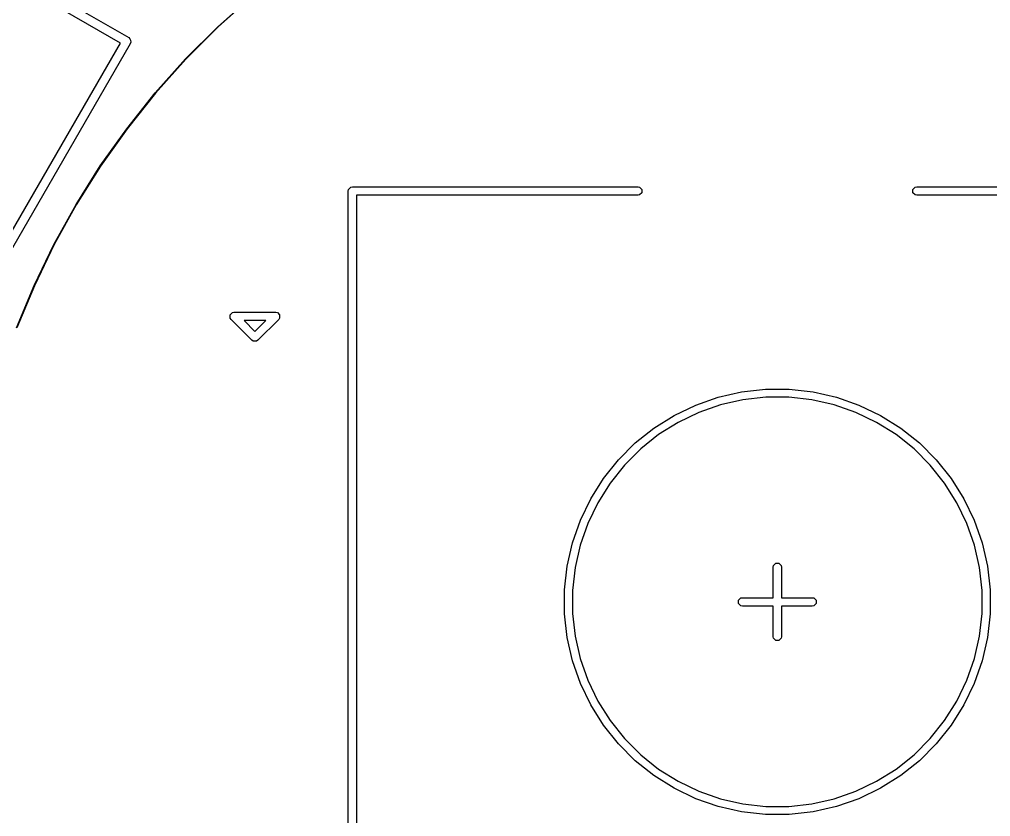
# Model space of a CAD drawing. Header units: inches. Extents: x 4.13 to 6.29, y -4.64 to -3.05.
# Drawn here: x 4.67 to 5.219, y -3.96 to -3.509 of the extents above; entities that cross this region are included whole.
import ezdxf

# ---------------------------------------------------------------- set-up
doc = ezdxf.new("R2010")
doc.units = ezdxf.units.IN
doc.header["$MEASUREMENT"] = 0
doc.layers.add('F.Silkscreen', color=41, linetype='CONTINUOUS', true_color=0xf2eda1)

msp = doc.modelspace()

# ---------------------------------------------------------------- linework, layer by layer
at = {"layer": 'F.Silkscreen', "linetype": 'CONTINUOUS'}
for p, q in [((4.56136, -3.4211), (4.73184, -3.51953)), ((4.72717, -3.52261), (4.56102, -3.42668)), ((4.78228, -3.51332), (4.80153, -3.49612)), ((4.80165, -3.49626), (4.78241, -3.51345)), ((4.76403, -3.53157), (4.78228, -3.51332)), ((4.78241, -3.51345), (4.76416, -3.5317)), ((4.63125, -3.68875), (4.72717, -3.52261)), ((4.73275, -3.52294), (4.63433, -3.69342)), ((4.73184, -3.51953), (4.73257, -3.52017)), ((4.73257, -3.52017), (4.7328, -3.52102)), ((4.73307, -3.52202), (4.73275, -3.52294)), ((4.7328, -3.52102), (4.73307, -3.52202)), ((4.74683, -3.55082), (4.76403, -3.53157)), ((4.76416, -3.5317), (4.74697, -3.55094)), ((4.73074, -3.571), (4.74683, -3.55082)), ((4.74697, -3.55094), (4.73088, -3.57111)), ((4.7158, -3.59205), (4.73074, -3.571)), ((4.73088, -3.57111), (4.71595, -3.59215)), ((4.70207, -3.61391), (4.7158, -3.59205)), ((4.71595, -3.59215), (4.70222, -3.614)), ((4.85591, -3.6063), (4.85609, -3.6054)), ((4.85609, -3.6054), (4.85736, -3.60412)), ((4.85736, -3.60412), (4.85827, -3.60394)), ((4.85827, -3.60394), (5.01969, -3.60394)), ((5.01969, -3.60394), (5.02059, -3.60412)), ((5.02059, -3.60412), (5.02187, -3.6054)), ((5.02187, -3.6054), (5.02187, -3.6072)), ((5.17498, -3.6054), (5.17626, -3.60412)), ((5.17498, -3.6072), (5.17498, -3.6054)), ((5.17626, -3.60412), (5.17717, -3.60394)), ((5.17717, -3.60394), (5.33858, -3.60394)), ((4.85591, -4.07087), (4.85591, -3.6063)), ((5.01969, -3.60866), (4.86063, -3.60866)), ((4.86063, -3.60866), (4.86063, -4.0685)), ((5.02059, -3.60848), (5.01969, -3.60866)), ((5.02187, -3.6072), (5.02059, -3.60848)), ((5.17626, -3.60848), (5.17498, -3.6072)), ((5.17717, -3.60866), (5.17626, -3.60848)), ((5.33622, -3.60866), (5.17717, -3.60866)), ((4.68958, -3.6365), (4.70207, -3.61391)), ((4.70222, -3.614), (4.68974, -3.63658)), ((4.67838, -3.65976), (4.68958, -3.6365)), ((4.68974, -3.63658), (4.67854, -3.65983)), ((4.6685, -3.68361), (4.67838, -3.65976)), ((4.67854, -3.65983), (4.66867, -3.68367)), ((4.78916, -3.67626), (4.79043, -3.67498)), ((4.78916, -3.67807), (4.78916, -3.67626)), ((4.79043, -3.67498), (4.79134, -3.6748)), ((4.79134, -3.6748), (4.81496, -3.6748)), ((4.81496, -3.6748), (4.81586, -3.67498)), ((4.81586, -3.67498), (4.81714, -3.67626)), ((4.81714, -3.67626), (4.81714, -3.67807)), ((4.78967, -3.67884), (4.78916, -3.67807)), ((4.80148, -3.69065), (4.78967, -3.67884)), ((4.79704, -3.67953), (4.80315, -3.68564)), ((4.80926, -3.67953), (4.79704, -3.67953)), ((4.80315, -3.68564), (4.80926, -3.67953)), ((4.81663, -3.67884), (4.80482, -3.69065)), ((4.81714, -3.67807), (4.81663, -3.67884)), ((4.80225, -3.69116), (4.80148, -3.69065)), ((4.80405, -3.69116), (4.80225, -3.69116)), ((4.80482, -3.69065), (4.80405, -3.69116)), ((5.06507, -3.72282), (5.07825, -3.71981)), ((5.07825, -3.71981), (5.09167, -3.7183)), ((5.09167, -3.7183), (5.10518, -3.7183)), ((5.10518, -3.7183), (5.11861, -3.71981)), ((5.11861, -3.71981), (5.13178, -3.72282)), ((5.05232, -3.72728), (5.06507, -3.72282)), ((5.07901, -3.72429), (5.06633, -3.72718)), ((5.09192, -3.72283), (5.07901, -3.72429)), ((5.10493, -3.72283), (5.09192, -3.72283)), ((5.11784, -3.72429), (5.10493, -3.72283)), ((5.13052, -3.72718), (5.11784, -3.72429)), ((5.13178, -3.72282), (5.14453, -3.72728)), ((5.04015, -3.73314), (5.05232, -3.72728)), ((5.05406, -3.73148), (5.04235, -3.73712)), ((5.06633, -3.72718), (5.05406, -3.73148)), ((5.14279, -3.73148), (5.13052, -3.72718)), ((5.1545, -3.73712), (5.14279, -3.73148)), ((5.14453, -3.72728), (5.1567, -3.73314)), ((5.02871, -3.74033), (5.04015, -3.73314)), ((5.04235, -3.73712), (5.03134, -3.74403)), ((5.16551, -3.74403), (5.1545, -3.73712)), ((5.1567, -3.73314), (5.16814, -3.74033)), ((5.01815, -3.74875), (5.02871, -3.74033)), ((5.16814, -3.74033), (5.1787, -3.74875)), ((5.03134, -3.74403), (5.02118, -3.75214)), ((5.17568, -3.75214), (5.16551, -3.74403)), ((5.0086, -3.75831), (5.01815, -3.74875)), ((5.02118, -3.75214), (5.01198, -3.76133)), ((5.18487, -3.76133), (5.17568, -3.75214)), ((5.1787, -3.74875), (5.18825, -3.75831)), ((5.00017, -3.76887), (5.0086, -3.75831)), ((5.18825, -3.75831), (5.19668, -3.76887)), ((5.01198, -3.76133), (5.00388, -3.7715)), ((5.19297, -3.7715), (5.18487, -3.76133)), ((4.99298, -3.78031), (5.00017, -3.76887)), ((5.19668, -3.76887), (5.20387, -3.78031)), ((5.00388, -3.7715), (4.99696, -3.7825)), ((5.19989, -3.7825), (5.19297, -3.7715)), ((4.98712, -3.79248), (4.99298, -3.78031)), ((5.20387, -3.78031), (5.20973, -3.79248)), ((4.99696, -3.7825), (4.99132, -3.79422)), ((5.20553, -3.79422), (5.19989, -3.7825)), ((4.98266, -3.80523), (4.98712, -3.79248)), ((5.20973, -3.79248), (5.21419, -3.80523)), ((4.99132, -3.79422), (4.98703, -3.80649)), ((5.20982, -3.80649), (5.20553, -3.79422)), ((4.97965, -3.8184), (4.98266, -3.80523)), ((4.98703, -3.80649), (4.98413, -3.81916)), ((5.21272, -3.81916), (5.20982, -3.80649)), ((5.21419, -3.80523), (5.2172, -3.8184)), ((4.97814, -3.83183), (4.97965, -3.8184)), ((4.98413, -3.81916), (4.98268, -3.83208)), ((5.09606, -3.8189), (5.09624, -3.81799)), ((5.09606, -3.83622), (5.09606, -3.8189)), ((5.09624, -3.81799), (5.09752, -3.81672)), ((5.09752, -3.81672), (5.09933, -3.81672)), ((5.09933, -3.81672), (5.10061, -3.81799)), ((5.10061, -3.81799), (5.10079, -3.8189)), ((5.10079, -3.8189), (5.10079, -3.83622)), ((5.21417, -3.83208), (5.21272, -3.81916)), ((5.2172, -3.8184), (5.21871, -3.83183)), ((4.97814, -3.83208), (4.97814, -3.83183)), ((4.97814, -3.84534), (4.97814, -3.83208)), ((4.98268, -3.83208), (4.98268, -3.84508)), ((5.07656, -3.83768), (5.07784, -3.8364)), ((5.07784, -3.8364), (5.07874, -3.83622)), ((5.07874, -3.83622), (5.09606, -3.83622)), ((5.10079, -3.83622), (5.11811, -3.83622)), ((5.11811, -3.83622), (5.11901, -3.8364)), ((5.11901, -3.8364), (5.12029, -3.83768)), ((5.21417, -3.84508), (5.21417, -3.83208)), ((5.21871, -3.83183), (5.21871, -3.84534)), ((5.07656, -3.83949), (5.07656, -3.83768)), ((5.07784, -3.84077), (5.07656, -3.83949)), ((5.07874, -3.84094), (5.07784, -3.84077)), ((5.09606, -3.84094), (5.07874, -3.84094)), ((5.09606, -3.85827), (5.09606, -3.84094)), ((5.11811, -3.84094), (5.10079, -3.84094)), ((5.10079, -3.84094), (5.10079, -3.85827)), ((5.11901, -3.84077), (5.11811, -3.84094)), ((5.12029, -3.83949), (5.11901, -3.84077)), ((5.12029, -3.83768), (5.12029, -3.83949)), ((4.97965, -3.85876), (4.97814, -3.84534)), ((4.98268, -3.84508), (4.98413, -3.858)), ((5.21272, -3.858), (5.21417, -3.84508)), ((5.21871, -3.84534), (5.2172, -3.85876)), ((4.98413, -3.858), (4.98703, -3.87068)), ((5.09624, -3.85917), (5.09606, -3.85827)), ((5.10079, -3.85827), (5.10061, -3.85917)), ((5.20982, -3.87068), (5.21272, -3.858)), ((4.98266, -3.87193), (4.97965, -3.85876)), ((5.09752, -3.86045), (5.09624, -3.85917)), ((5.09933, -3.86045), (5.09752, -3.86045)), ((5.10061, -3.85917), (5.09933, -3.86045)), ((5.2172, -3.85876), (5.21419, -3.87193)), ((4.98712, -3.88469), (4.98266, -3.87193)), ((4.98703, -3.87068), (4.99132, -3.88295)), ((5.20553, -3.88295), (5.20982, -3.87068)), ((5.21419, -3.87193), (5.20973, -3.88469)), ((4.99298, -3.89686), (4.98712, -3.88469)), ((4.99132, -3.88295), (4.99696, -3.89466)), ((5.19989, -3.89466), (5.20553, -3.88295)), ((5.20973, -3.88469), (5.20387, -3.89686)), ((4.99696, -3.89466), (5.00388, -3.90567)), ((5.19297, -3.90567), (5.19989, -3.89466)), ((5.00017, -3.9083), (4.99298, -3.89686)), ((5.20387, -3.89686), (5.19668, -3.9083)), ((5.00388, -3.90567), (5.01198, -3.91583)), ((5.18487, -3.91583), (5.19297, -3.90567)), ((5.0086, -3.91886), (5.00017, -3.9083)), ((5.19668, -3.9083), (5.18825, -3.91886)), ((5.01198, -3.91583), (5.02118, -3.92503)), ((5.17568, -3.92503), (5.18487, -3.91583)), ((5.01815, -3.92841), (5.0086, -3.91886)), ((5.18825, -3.91886), (5.1787, -3.92841)), ((5.02871, -3.93684), (5.01815, -3.92841)), ((5.02118, -3.92503), (5.03134, -3.93313)), ((5.16551, -3.93313), (5.17568, -3.92503)), ((5.1787, -3.92841), (5.16814, -3.93684)), ((5.03134, -3.93313), (5.04235, -3.94005)), ((5.1545, -3.94005), (5.16551, -3.93313)), ((5.04015, -3.94402), (5.02871, -3.93684)), ((5.04235, -3.94005), (5.05406, -3.94569)), ((5.14279, -3.94569), (5.1545, -3.94005)), ((5.16814, -3.93684), (5.1567, -3.94402)), ((5.05232, -3.94988), (5.04015, -3.94402)), ((5.05406, -3.94569), (5.06633, -3.94998)), ((5.13052, -3.94998), (5.14279, -3.94569)), ((5.1567, -3.94402), (5.14453, -3.94988)), ((5.06507, -3.95435), (5.05232, -3.94988)), ((5.06633, -3.94998), (5.07901, -3.95288)), ((5.11784, -3.95288), (5.13052, -3.94998)), ((5.14453, -3.94988), (5.13178, -3.95435)), ((5.07825, -3.95735), (5.06507, -3.95435)), ((5.07901, -3.95288), (5.09192, -3.95433)), ((5.09192, -3.95433), (5.10493, -3.95433)), ((5.10493, -3.95433), (5.11784, -3.95288)), ((5.13178, -3.95435), (5.11861, -3.95735)), ((5.09167, -3.95887), (5.07825, -3.95735)), ((5.10518, -3.95887), (5.09167, -3.95887)), ((5.11861, -3.95735), (5.10518, -3.95887))]:
    msp.add_line(p, q, dxfattribs=at)

doc.saveas('drawing.dxf')
